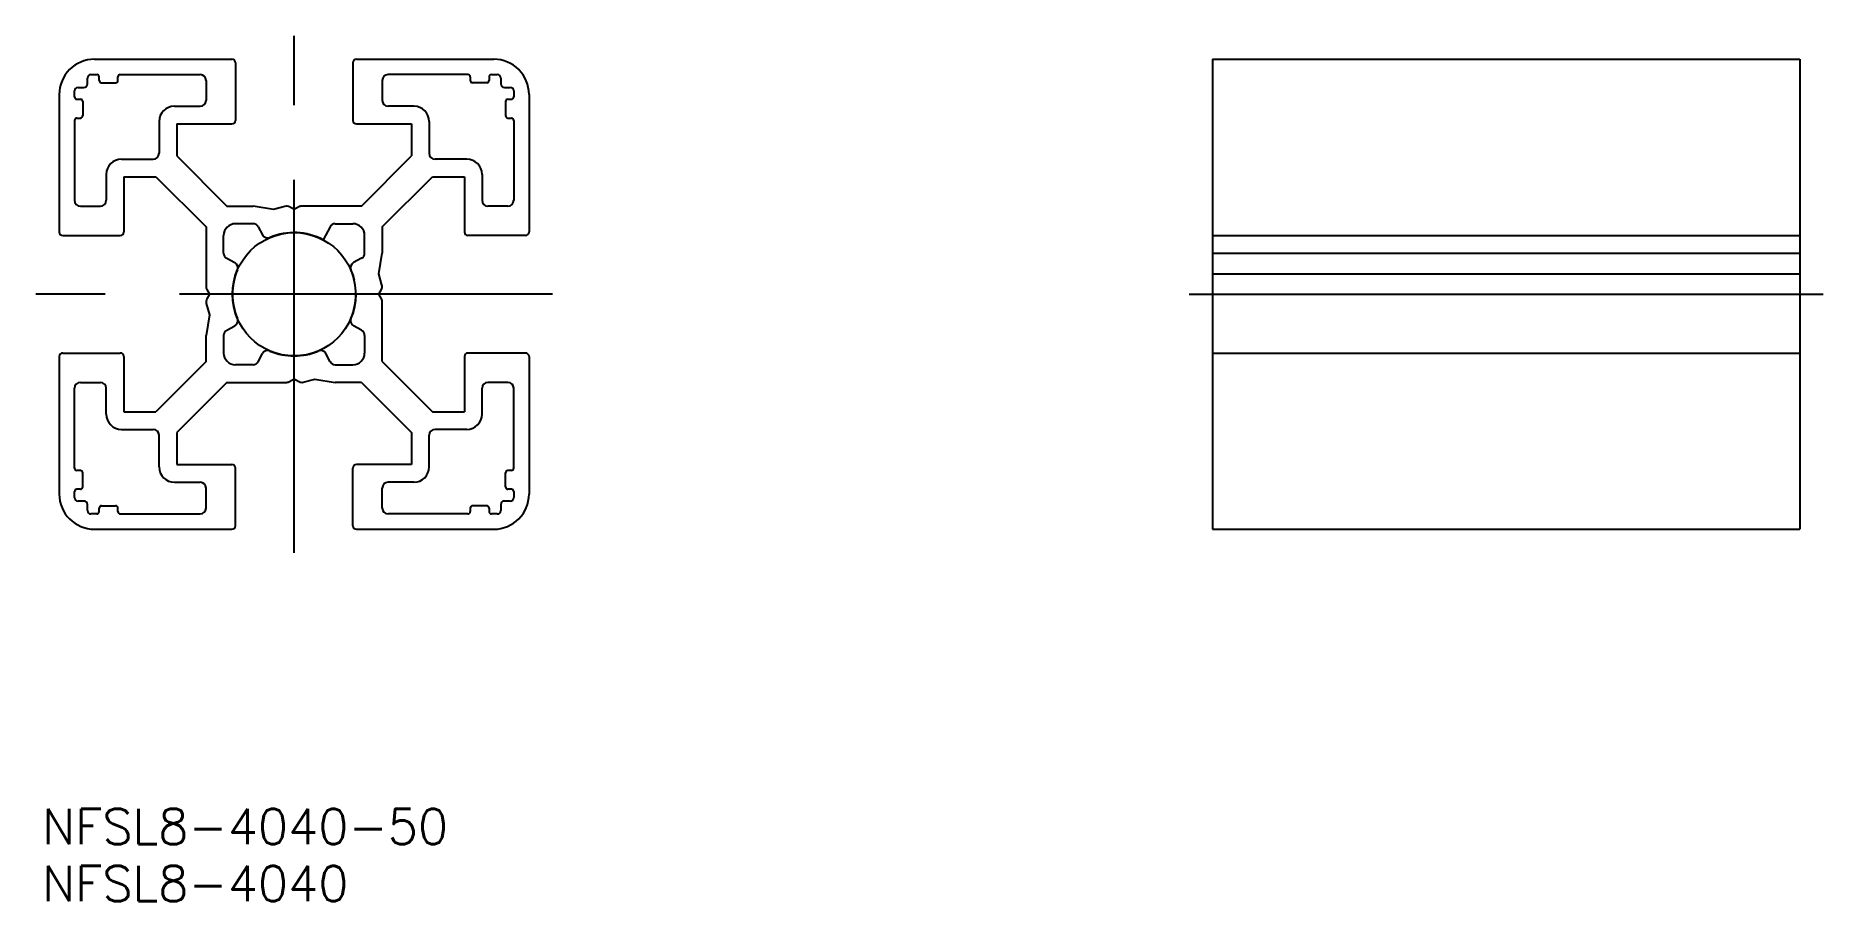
# Model space of a CAD drawing. Extents: x -22 to 130, y -52 to 22.
import ezdxf

# ---------------------------------------------------------------- set-up
doc = ezdxf.new("R2010")
doc.units = 0
doc.linetypes.add('CENTER', pattern=[50.8, 31.75, -6.35, 6.35, -6.35])
doc.linetypes.add('PHANTOM', pattern=[63.5, 31.75, -6.35, 6.35, -6.35, 6.35, -6.35])
doc.layers.get('0').update_dxf_attribs({"linetype": 'CONTINUOUS'})
doc.layers.add('CENTER', color=1, linetype='CENTER')
doc.styles.get("Standard").update_dxf_attribs({"font": 'txt.shx', "height": 3, "bigfont": 'bigfont.shx'})

# ---------------------------------------------------------------- blocks, each defined once
blk = doc.blocks.new('*U2')
at = {"color": 7, "linetype": 'CONTINUOUS'}
blk.add_text('NFSL8-4040-50', height=3, dxfattribs=at).set_placement((-21.47, -46.8))
blk = doc.blocks.new('*U3')
at = {"color": 7, "linetype": 'CONTINUOUS'}
blk.add_text('NFSL8-4040', height=3, dxfattribs=at).set_placement((-21.47, -51.66))

msp = doc.modelspace()

# ---------------------------------------------------------------- linework, layer by layer
at = {"color": 7, "linetype": 'CONTINUOUS'}
for p, q in [((-17, 20), (-5.3, 20)), ((5.3, 20), (17, 20)), ((78.2, 20), (128.2, 20)), ((78.2, 20), (78.2, -20)), ((128.2, 20), (128.2, -20)), ((-17.6, 17.9), (-17.6, 18.4)), ((-17.3, 18.7), (-16.8, 18.7)), ((-16.6, 18.2), (-16.6, 18.5)), ((-15, 18.2), (-15, 18.5)), ((-14.8, 18.7), (-8, 18.7)), ((-5, 19.7), (-5, 14.8)), ((5, 19.7), (5, 14.8)), ((14.8, 18.7), (8, 18.7)), ((15, 18.5), (15, 18.2)), ((16.6, 18.5), (16.6, 18.2)), ((16.8, 18.7), (17.3, 18.7)), ((17.6, 18.4), (17.6, 17.9)), ((-20, 17), (-20, 5.3)), ((-18.7, 16.8), (-18.7, 17.3)), ((-18.4, 17.6), (-17.9, 17.6)), ((-16.4, 18), (-15.2, 18)), ((-7.5, 18.2), (-7.5, 16.5)), ((7.5, 18.2), (7.5, 16.5)), ((16.4, 18), (15.2, 18)), ((17.9, 17.6), (18.4, 17.6)), ((18.7, 17.3), (18.7, 16.8)), ((20, 17), (20, 5.3)), ((-18.5, 16.6), (-18.2, 16.6)), ((-18, 16.4), (-18, 15.2)), ((-10.2, 16), (-8, 16)), ((10.2, 16), (8, 16)), ((18, 16.4), (18, 15.2)), ((18.2, 16.6), (18.5, 16.6)), ((-18.7, 14.8), (-18.7, 8)), ((-18.5, 15), (-18.2, 15)), ((-11.5, 14.7), (-11.5, 12)), ((-10, 14.5), (-10, 11.77)), ((-10, 14.5), (-5.3, 14.5)), ((5.3, 14.5), (10, 14.5)), ((10, 14.5), (10, 11.77)), ((11.5, 14.7), (11.5, 12)), ((18.2, 15), (18.5, 15)), ((18.7, 14.8), (18.7, 8)), ((-14.7, 11.5), (-12, 11.5)), ((-10, 11.77), (-5.73, 7.5)), ((5.73, 7.5), (10, 11.77)), ((14.7, 11.5), (12, 11.5)), ((-16, 10.2), (-16, 8)), ((-14.5, 10), (-11.77, 10)), ((-14.5, 10), (-14.5, 5.3)), ((-11.77, 10), (-7.5, 5.73)), ((7.5, 5.73), (11.77, 10)), ((11.77, 10), (14.5, 10)), ((14.5, 10), (14.5, 5.3)), ((16, 10.2), (16, 8)), ((-18.2, 7.5), (-16.5, 7.5)), ((-5.73, 7.5), (-3.5, 7.5)), ((-1.75, 7.22), (-3.5, 7.5)), ((-0.78, 7.48), (-1.75, 7.22)), ((0, 7.2), (-0.4, 7.43)), ((0.4, 7.43), (0, 7.2)), ((5.73, 7.5), (0.65, 7.5)), ((18.2, 7.5), (16.5, 7.5)), ((-19.7, 5), (-14.8, 5)), ((-7.5, 5.73), (-7.5, 0.65)), ((-6, 3.5), (-6, 5)), ((-3.5, 6), (-5, 6)), ((-3.06, 5.74), (-2.7, 5.05)), ((3.06, 5.74), (2.47, 4.63)), ((3.5, 6), (5, 6)), ((6, 3.5), (6, 5)), ((7.5, 5.73), (7.5, 3.5)), ((19.7, 5), (14.8, 5)), ((78.2, 5), (128.2, 5)), ((-5.74, 3.06), (-5.05, 2.7)), ((5.74, 3.06), (5.05, 2.7)), ((7.22, 1.75), (7.5, 3.5)), ((78.2, 3.5), (128.2, 3.5)), ((7.48, 0.78), (7.22, 1.75)), ((78.2, 1.75), (128.2, 1.75)), ((-7.43, 0.4), (-7.2, 0)), ((-7.2, 0), (-7.43, -0.4)), ((7.2, 0), (7.43, 0.4)), ((-7.48, -0.78), (-7.22, -1.75)), ((7.43, -0.4), (7.2, 0)), ((7.5, -5.73), (7.5, -0.65)), ((78.2, 0), (128.2, 0)), ((-7.22, -1.75), (-7.5, -3.5)), ((-5.74, -3.06), (-5.05, -2.7)), ((5.74, -3.06), (5.05, -2.7)), ((-7.5, -5.73), (-7.5, -3.5)), ((-6, -3.5), (-6, -5)), ((6, -3.5), (6, -5)), ((-20, -5.3), (-20, -17)), ((-19.7, -5), (-14.8, -5)), ((-14.5, -5.3), (-14.5, -10)), ((-7.5, -5.73), (-11.77, -10)), ((-3.5, -6), (-5, -6)), ((-3.06, -5.74), (-2.7, -5.05)), ((3.06, -5.74), (2.7, -5.05)), ((3.5, -6), (5, -6)), ((7.5, -5.73), (11.77, -10)), ((14.5, -5.3), (14.5, -10)), ((19.7, -5), (14.8, -5)), ((20, -5.3), (20, -17)), ((78.2, -5), (128.2, -5)), ((-18.2, -7.5), (-16.5, -7.5)), ((-5.73, -7.5), (-10, -11.77)), ((-5.73, -7.5), (-0.65, -7.5)), ((-0.4, -7.43), (0, -7.2)), ((0, -7.2), (0.4, -7.43)), ((0.78, -7.48), (1.75, -7.22)), ((1.75, -7.22), (3.5, -7.5)), ((5.73, -7.5), (3.5, -7.5)), ((5.73, -7.5), (10, -11.77)), ((18.2, -7.5), (16.5, -7.5)), ((-18.7, -14.8), (-18.7, -8)), ((-16, -10.2), (-16, -8)), ((16, -10.2), (16, -8)), ((18.7, -14.8), (18.7, -8)), ((-14.5, -10), (-11.77, -10)), ((11.77, -10), (14.5, -10)), ((-14.7, -11.5), (-12, -11.5)), ((-11.5, -14.7), (-11.5, -12)), ((-10, -11.77), (-10, -14.5)), ((10, -11.77), (10, -14.5)), ((11.5, -14.7), (11.5, -12)), ((14.7, -11.5), (12, -11.5)), ((-18.2, -15), (-18.5, -15)), ((-18, -16.4), (-18, -15.2)), ((-10, -14.5), (-5.3, -14.5)), ((-5, -19.7), (-5, -14.8)), ((5, -19.7), (5, -14.8)), ((10, -14.5), (5.3, -14.5)), ((18, -16.4), (18, -15.2)), ((18.5, -15), (18.2, -15)), ((-18.2, -16.6), (-18.5, -16.6)), ((-10.2, -16), (-8, -16)), ((-7.5, -18.2), (-7.5, -16.5)), ((7.5, -18.2), (7.5, -16.5)), ((10.2, -16), (8, -16)), ((18.5, -16.6), (18.2, -16.6)), ((-18.7, -17.3), (-18.7, -16.8)), ((-17.9, -17.6), (-18.4, -17.6)), ((-17.6, -18.4), (-17.6, -17.9)), ((-16.6, -18.5), (-16.6, -18.2)), ((-16.4, -18), (-15.2, -18)), ((-15, -18.5), (-15, -18.2)), ((15, -18.2), (15, -18.5)), ((16.4, -18), (15.2, -18)), ((16.6, -18.2), (16.6, -18.5)), ((17.6, -17.9), (17.6, -18.4)), ((18.4, -17.6), (17.9, -17.6)), ((18.7, -16.8), (18.7, -17.3)), ((-16.8, -18.7), (-17.3, -18.7)), ((-14.8, -18.7), (-8, -18.7)), ((14.8, -18.7), (8, -18.7)), ((17.3, -18.7), (16.8, -18.7)), ((-17, -20), (-5.3, -20)), ((5.3, -20), (17, -20)), ((78.2, -20), (128.2, -20))]:
    msp.add_line(p, q, dxfattribs=at)
at = {"color": 3, "linetype": 'PHANTOM'}
msp.add_circle((0, 0), 5.25, dxfattribs=at)
at = {"color": 7, "linetype": 'CONTINUOUS'}
for centre, radius, start, end in [((-17, 17), 3, 90, 180), ((-5.3, 19.7), 0.3, 0, 90), ((5.3, 19.7), 0.3, 90, 180), ((17, 17), 3, 0, 90), ((-17.3, 18.4), 0.3, 90, 180), ((-16.8, 18.5), 0.2, 0, 90), ((-14.8, 18.5), 0.2, 90, 180), ((-8, 18.2), 0.5, 0, 90), ((8, 18.2), 0.5, 90, 180), ((14.8, 18.5), 0.2, 0, 90), ((16.8, 18.5), 0.2, 90, 180), ((17.3, 18.4), 0.3, 0, 90), ((-18.4, 17.3), 0.3, 90, 180), ((-18.5, 16.8), 0.2, 180, 270), ((-17.9, 17.9), 0.3, 270, 0), ((-16.4, 18.2), 0.2, 180, 270), ((-15.2, 18.2), 0.2, 270, 0), ((15.2, 18.2), 0.2, 180, 270), ((16.4, 18.2), 0.2, 270, 0), ((17.9, 17.9), 0.3, 180, 270), ((18.4, 17.3), 0.3, 0, 90), ((18.5, 16.8), 0.2, 270, 0), ((-18.2, 16.4), 0.2, 0, 90), ((-10.2, 14.7), 1.3, 90, 180), ((-8, 16.5), 0.5, 270, 0), ((8, 16.5), 0.5, 180, 270), ((10.2, 14.7), 1.3, 0, 90), ((18.2, 16.4), 0.2, 90, 180), ((-18.5, 14.8), 0.2, 90, 180), ((-18.2, 15.2), 0.2, 270, 0), ((-5.3, 14.8), 0.3, 270, 0), ((5.3, 14.8), 0.3, 180, 270), ((18.2, 15.2), 0.2, 180, 270), ((18.5, 14.8), 0.2, 0, 90), ((-14.7, 10.2), 1.3, 90, 180), ((-12, 12), 0.5, 270, 0), ((12, 12), 0.5, 180, 270), ((14.7, 10.2), 1.3, 0, 90), ((-18.2, 8), 0.5, 180, 270), ((-16.5, 8), 0.5, 270, 0), ((16.5, 8), 0.5, 180, 270), ((18.2, 8), 0.5, 270, 0), ((-0.65, 7), 0.5, 60, 105), ((0.65, 7), 0.5, 90, 120), ((-19.7, 5.3), 0.3, 180, 270), ((-14.8, 5.3), 0.3, 270, 0), ((-5, 5), 1, 90, 180), ((-3.5, 5.5), 0.5, 28.0725, 90), ((-2.25, 5.29), 0.5, 208.0725, 293.0837), ((0, 0), 5.25, 61.9272, 113.0837), ((3.5, 5.5), 0.5, 90, 151.9275), ((5, 5), 1, 0, 90), ((14.8, 5.3), 0.3, 180, 270), ((19.7, 5.3), 0.3, 270, 0), ((-5.5, 3.5), 0.5, 180, 241.9275), ((5.5, 3.5), 0.5, 298.0725, 0), ((0, 0), 5.25, 156.9159, 203.0841), ((-5.29, 2.25), 0.5, 336.9159, 61.9275), ((5.29, 2.25), 0.5, 118.0725, 203.0838), ((0, 0), 5.25, 336.9162, 23.0838), ((-7, 0.65), 0.5, 180, 210), ((7, 0.65), 0.5, 330, 15), ((-7, -0.65), 0.5, 150, 195), ((7, -0.65), 0.5, 0, 30), ((-5.29, -2.25), 0.5, 298.0725, 23.0841), ((5.29, -2.25), 0.5, 156.9162, 241.9275), ((-5.5, -3.5), 0.5, 118.0725, 180), ((5.5, -3.5), 0.5, 0, 61.9275), ((-19.7, -5.3), 0.3, 90, 180), ((-14.8, -5.3), 0.3, 0, 90), ((-5, -5), 1, 180, 270), ((-3.5, -5.5), 0.5, 270, 331.9275), ((-2.25, -5.29), 0.5, 66.9163, 151.9275), ((0, 0), 5.25, 246.9163, 293.0842), ((2.25, -5.29), 0.5, 28.0725, 113.0842), ((3.5, -5.5), 0.5, 208.0725, 270), ((5, -5), 1, 270, 0), ((14.8, -5.3), 0.3, 90, 180), ((19.7, -5.3), 0.3, 0, 90), ((-18.2, -8), 0.5, 90, 180), ((-16.5, -8), 0.5, 0, 90), ((-0.65, -7), 0.5, 270, 300), ((0.65, -7), 0.5, 240, 285), ((16.5, -8), 0.5, 90, 180), ((18.2, -8), 0.5, 0, 90), ((-14.7, -10.2), 1.3, 180, 270), ((14.7, -10.2), 1.3, 270, 0), ((-12, -12), 0.5, 0, 90), ((12, -12), 0.5, 90, 180), ((-18.5, -14.8), 0.2, 180, 270), ((-18.2, -15.2), 0.2, 0, 90), ((-10.2, -14.7), 1.3, 180, 270), ((-5.3, -14.8), 0.3, 0, 90), ((5.3, -14.8), 0.3, 90, 180), ((10.2, -14.7), 1.3, 270, 0), ((18.2, -15.2), 0.2, 90, 180), ((18.5, -14.8), 0.2, 270, 0), ((-18.5, -16.8), 0.2, 90, 180), ((-18.2, -16.4), 0.2, 270, 0), ((-8, -16.5), 0.5, 0, 90), ((8, -16.5), 0.5, 90, 180), ((18.2, -16.4), 0.2, 180, 270), ((18.5, -16.8), 0.2, 360, 90), ((-17, -17), 3, 180, 270), ((-18.4, -17.3), 0.3, 180, 270), ((-17.9, -17.9), 0.3, 0, 90), ((-16.4, -18.2), 0.2, 90, 180), ((-15.2, -18.2), 0.2, 0, 90), ((-8, -18.2), 0.5, 270, 0), ((8, -18.2), 0.5, 180, 270), ((15.2, -18.2), 0.2, 90, 180), ((16.4, -18.2), 0.2, 0, 90), ((17, -17), 3, 270, 0), ((17.9, -17.9), 0.3, 90, 180), ((18.4, -17.3), 0.3, 270, 360), ((-17.3, -18.4), 0.3, 180, 270), ((-16.8, -18.5), 0.2, 270, 0), ((-14.8, -18.5), 0.2, 180, 270), ((-5.3, -19.7), 0.3, 270, 0), ((5.3, -19.7), 0.3, 180, 270), ((14.8, -18.5), 0.2, 270, 0), ((16.8, -18.5), 0.2, 180, 270), ((17.3, -18.4), 0.3, 270, 0)]:
    msp.add_arc(centre, radius, start, end, dxfattribs=at)
at = {"layer": 'CENTER', "color": 1, "linetype": 'CENTER'}
for p, q in [((0, -22), (0, 22)), ((22, 0), (-22, 0)), ((76.2, 0), (130.2, 0))]:
    msp.add_line(p, q, dxfattribs=at)

# ---------------------------------------------------------------- block references
at = {"color": 7, "linetype": 'CONTINUOUS'}
for name in ['*U2', '*U3']:
    msp.add_blockref(name, (0, 0), dxfattribs=at)

doc.saveas('drawing.dxf')
